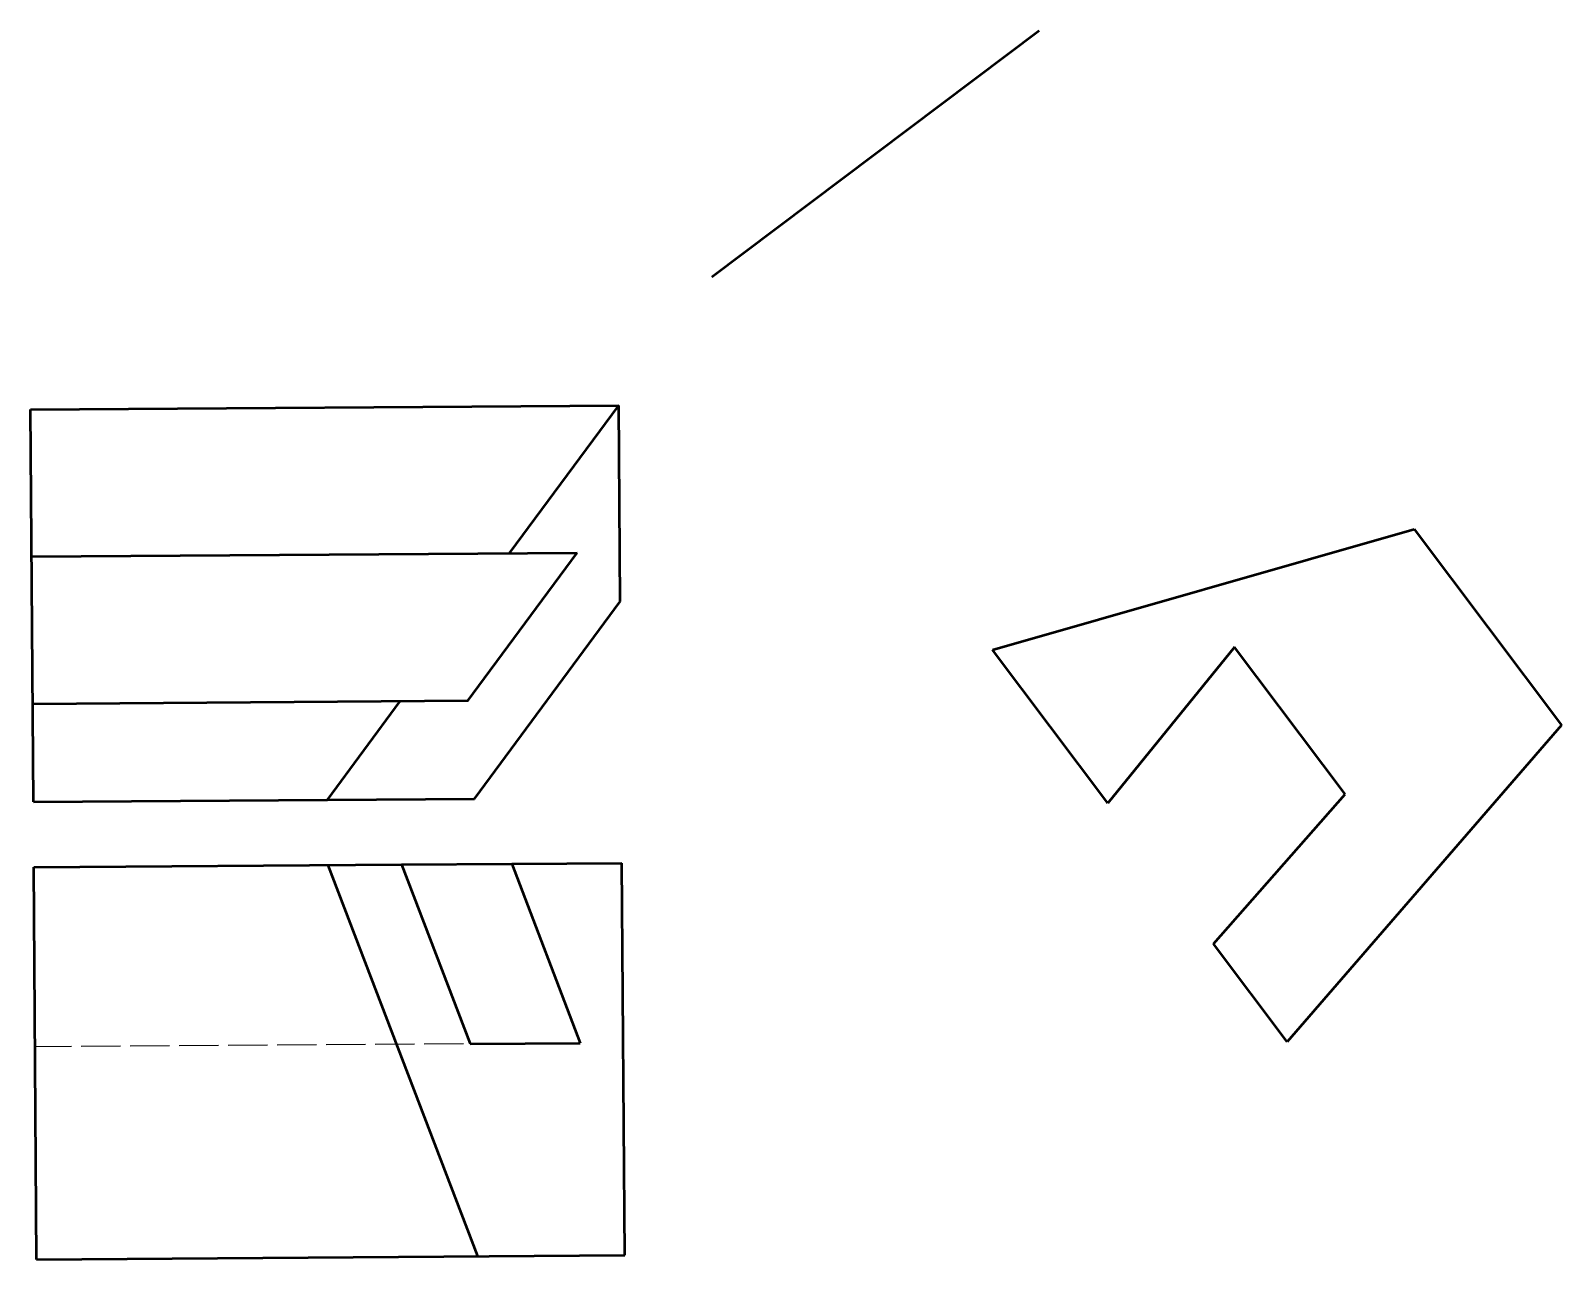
# Model space of a CAD drawing. Header units: millimetres. Extents: x 1763 to 2231, y 1083 to 1459.
import ezdxf

# ---------------------------------------------------------------- set-up
doc = ezdxf.new("R2010")
doc.units = ezdxf.units.MM
doc.header["$PDMODE"] = 1
doc.linetypes.add('ACAD_ISO02W100', pattern=[15, 12, -3])
doc.layers.add('輪廓線', color=7, linetype='Continuous', lineweight=50)
doc.layers.add('隱藏線', color=3, linetype='ACAD_ISO02W100', lineweight=25)

msp = doc.modelspace()

# ---------------------------------------------------------------- linework, layer by layer
at = {"layer": '輪廓線', "color": 30, "true_color": 0xf26722}
msp.add_line((1971.42, 1383.97), (2071.54, 1459.29), dxfattribs=at)
at = {"layer": '輪廓線'}
for p, q in [((1762.91, 1343.38), (1942.9, 1344.64)), ((1909.47, 1299.41), (1942.9, 1344.64)), ((1943.32, 1284.64), (1942.9, 1344.64)), ((1763.75, 1223.39), (1762.91, 1343.38)), ((2057.27, 1269.85), (2186.3, 1306.75)), ((2186.3, 1306.75), (2231.39, 1246.81)), ((1763.22, 1298.38), (1930.2, 1299.55)), ((1896.66, 1254.17), (1930.2, 1299.55)), ((1898.74, 1224.33), (1943.32, 1284.64)), ((2092.55, 1222.95), (2057.27, 1269.85)), ((2131.34, 1270.7), (2092.55, 1222.95)), ((2165.19, 1225.7), (2131.34, 1270.7)), ((1763.54, 1253.38), (1896.77, 1254.32)), ((1853.74, 1224.01), (1876.03, 1254.17)), ((1896.66, 1254.17), (1896.66, 1254.31)), ((2231.39, 1246.81), (2147.44, 1149.98)), ((1763.75, 1223.39), (1898.74, 1224.33)), ((1874.37, 1224.01), (1874.48, 1224.16)), ((2124.9, 1179.95), (2165.19, 1225.7)), ((1763.89, 1203.39), (1876.38, 1204.17)), ((1853.88, 1204.01), (1899.72, 1084.33)), ((1876.38, 1204.17), (1910.13, 1204.41)), ((1876.38, 1204.17), (1897.39, 1149.32)), ((1910.13, 1204.41), (1943.88, 1204.64)), ((1910.13, 1204.41), (1931.14, 1149.55)), ((1944.72, 1084.65), (1943.88, 1204.64)), ((1764.72, 1083.39), (1763.89, 1203.39)), ((2147.44, 1149.98), (2124.9, 1179.95)), ((1897.39, 1149.32), (1931.14, 1149.55)), ((1764.72, 1083.39), (1944.72, 1084.65))]:
    msp.add_line(p, q, dxfattribs=at)
for p in [(2131.34, 1270.7), (2165.19, 1225.7)]:
    msp.add_point(p, dxfattribs=at)
at = {"layer": '隱藏線'}
msp.add_line((1895.39, 1149.3), (1764.27, 1148.39), dxfattribs=at)

doc.saveas('drawing.dxf')
